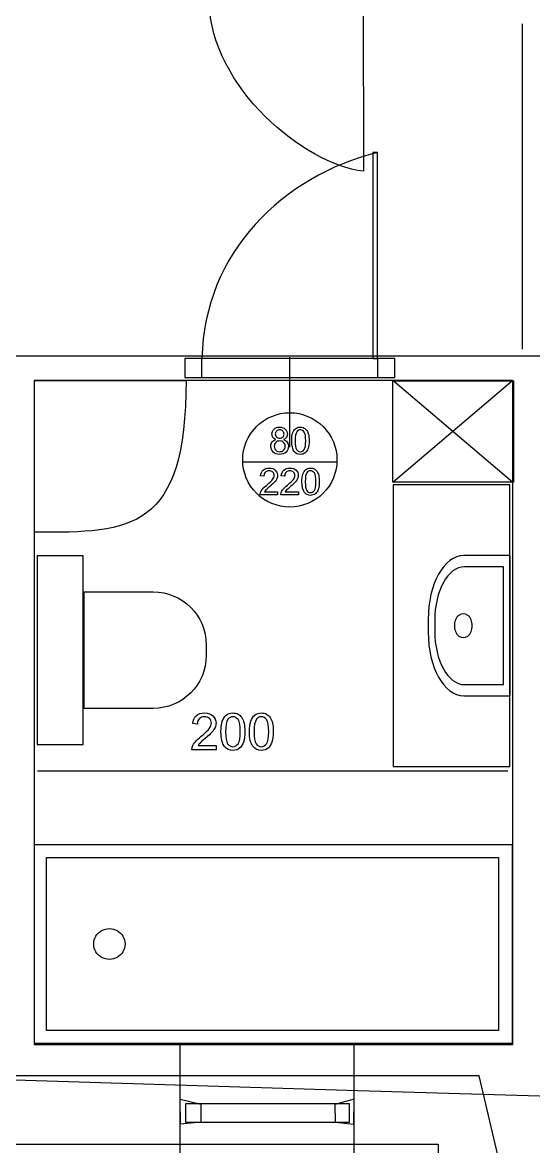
# Model space of a CAD drawing. Extents: x 2.6 to 26.4, y 3.1 to 19.6.
# Drawn here: x 11.673 to 13.842, y 6.609 to 11.378 of the extents above; entities that cross this region are included whole.
import ezdxf

# ---------------------------------------------------------------- set-up
doc = ezdxf.new("R2010")
doc.units = 0
for name, color, linetype in [('garden', 7, 'CONTINUOUS'), ('meble', 7, 'CONTINUOUS'), ('okna-drzwi_kopia', 7, 'CONTINUOUS'), ('rozmiarowka_kopia', 7, 'CONTINUOUS'), ('sciany', 7, 'CONTINUOUS')]:
    doc.layers.add(name, color=color, linetype=linetype)

msp = doc.modelspace()

# ---------------------------------------------------------------- linework, layer by layer
at = {"layer": 'garden', "color": 7}
for points in [[(4.470063, 15.233314), (23.784692, 15.233314), (23.784692, 6.46842), (13.747867, 6.331941), (13.610701, 6.908078), (9.37782, 6.908078), (9.307661, 6.201818), (4.470063, 6.122306)], [(9.028062, 6.331941), (9.37782, 6.908078), (9.819822, 6.947791), (13.096207, 6.846435), (14.012271, 6.819563), (13.906617, 6.331941), (13.906617, 4.435032), (9.028062, 4.435032)]]:
    msp.add_lwpolyline(points, close=True, dxfattribs=at)
at = {"layer": 'meble', "color": 7}
for points in [[(11.723625, 9.859707), (12.367586, 9.859707)], [(11.723625, 9.215746), (11.723625, 9.859707)], [(13.244731, 9.427085), (13.754068, 9.860414)], [(13.244731, 9.860414), (13.754068, 9.427085)], [(13.742802, 9.116302), (13.576097, 9.116302), (13.552793, 9.116302), (13.546125, 9.116302)], [(13.546125, 8.521338), (13.552793, 8.521338), (13.576097, 8.521338), (13.742802, 8.521338), (13.742802, 9.116302)], [(13.715091, 9.068902), (13.574949, 9.068902), (13.555358, 9.068902), (13.549752, 9.068902)], [(13.549752, 8.568738), (13.555358, 8.568738), (13.574949, 8.568738), (13.715091, 8.568738), (13.715091, 9.068902)], [(11.935243, 8.962193), (12.18329, 8.962193), (12.217965, 8.962193), (12.227887, 8.962193)], [(12.227887, 8.467804), (12.217965, 8.467804), (12.18329, 8.467804), (11.935243, 8.467804), (11.935243, 8.962193)], [(13.394979, 8.845655), (13.394979, 8.791985)], [(13.422689, 8.841379), (13.422689, 8.796261)], [(12.452782, 8.737297), (12.452782, 8.6927)]]:
    msp.add_lwpolyline(points, dxfattribs=at)
for points in [[(13.75725, 9.858072), (13.75725, 9.427085), (13.244731, 9.427085), (13.244731, 9.858072)], [(13.741618, 9.416311), (13.246439, 9.416311), (13.246439, 8.221329), (13.741618, 8.221329)], [(11.73468, 9.11501), (11.73468, 8.314987), (11.9302, 8.314987), (11.9302, 9.11501)], [(13.505976, 8.81882)], [(11.723687, 7.889693), (13.751461, 7.889693), (13.751461, 7.04646), (11.723687, 7.04646)], [(11.775473, 7.834868), (13.69364, 7.834868), (13.69364, 7.101285), (11.775473, 7.101285)], [(12.108521, 7.468077)]]:
    msp.add_lwpolyline(points, close=True, dxfattribs=at)
for points in [[(12.367586, 9.859707), (12.365606, 9.22721), (12.14078, 9.211069), (11.723625, 9.215746)], [(13.546125, 9.116302), (13.46239, 9.116302), (13.394979, 8.995593), (13.394979, 8.845655)], [(13.549752, 9.068902), (13.479359, 9.068902), (13.422689, 8.967427), (13.422689, 8.841379)], [(12.227887, 8.962193), (12.352479, 8.962193), (12.452782, 8.861889), (12.452782, 8.737297)], [(13.563096, 8.86265), (13.551314, 8.871691), (13.536798, 8.871691), (13.525016, 8.86265)], [(13.525016, 8.86265), (13.513234, 8.85361), (13.505976, 8.836902), (13.505976, 8.81882)], [(13.582136, 8.81882), (13.582136, 8.836902), (13.574878, 8.85361), (13.563096, 8.86265)], [(13.394979, 8.791985), (13.394979, 8.642047), (13.46239, 8.521338), (13.546125, 8.521338)], [(13.422689, 8.796261), (13.422689, 8.670213), (13.479359, 8.568738), (13.549752, 8.568738)], [(13.505976, 8.81882), (13.505976, 8.800738), (13.513234, 8.78403), (13.525016, 8.77499)], [(13.563096, 8.77499), (13.574878, 8.78403), (13.582136, 8.800738), (13.582136, 8.81882)], [(13.525016, 8.77499), (13.536798, 8.765949), (13.551314, 8.765949), (13.563096, 8.77499)], [(12.452782, 8.6927), (12.452782, 8.568108), (12.352479, 8.467804), (12.227887, 8.467804)], [(12.008615, 7.524762), (12.029222, 7.536454), (12.054612, 7.536454), (12.075219, 7.524762)], [(11.975313, 7.468077), (11.975313, 7.491461), (11.988007, 7.51307), (12.008615, 7.524762)], [(12.075219, 7.524762), (12.095827, 7.51307), (12.108521, 7.491461), (12.108521, 7.468077)], [(12.008615, 7.411392), (11.988007, 7.423084), (11.975313, 7.444692), (11.975313, 7.468077)], [(12.108521, 7.468077), (12.108521, 7.444692), (12.095827, 7.423084), (12.075219, 7.411392)], [(12.075219, 7.411392), (12.054612, 7.399699), (12.029222, 7.399699), (12.008615, 7.411392)]]:
    msp.add_open_spline(points, degree=3, dxfattribs=at)
at = {"layer": 'okna-drzwi_kopia', "color": 7}
for points in [[(13.119538, 11.463906), (13.119938, 10.747305)], [(12.807641, 9.57641), (12.807641, 9.957633)], [(12.607642, 9.514166), (13.007642, 9.514166)], [(12.697865, 9.453288), (12.683573, 9.454758)], [(12.785937, 9.453288), (12.771644, 9.454758)], [(12.755803, 9.387155), (12.755803, 9.37379), (12.680942, 9.37379)], [(12.70026, 9.387161), (12.755803, 9.387155)], [(12.843874, 9.387155), (12.843874, 9.37379), (12.769014, 9.37379)], [(12.788333, 9.387161), (12.843874, 9.387155)]]:
    msp.add_lwpolyline(points, dxfattribs=at)
for points in [[(13.180521, 9.953181), (13.180521, 10.826552), (13.160589, 10.826552), (13.160589, 9.953181)], [(12.434759, 9.953181), (12.361498, 9.953181), (12.361498, 9.871902), (12.434759, 9.871902)], [(13.253782, 9.951925), (12.362651, 9.951925), (12.362651, 9.871902), (13.253782, 9.871902)], [(13.253782, 9.953181), (13.180521, 9.953181), (13.180521, 9.871902), (13.253782, 9.871902)], [(12.746204, 9.632396)], [(12.748964, 9.608846)], [(12.815644, 9.603277)], [(12.829942, 9.60328)], [(12.741714, 9.580108)], [(13.007642, 9.522283)], [(12.858862, 9.429645)], [(12.873149, 9.429647)], [(13.079808, 6.547681), (12.3428, 6.547681), (12.3428, 7.043433), (13.079808, 7.043433)], [(12.344266, 6.704157), (12.342407, 6.810012), (12.430566, 6.78807), (12.429523, 6.711961)], [(13.058979, 6.710915), (12.366639, 6.710915), (12.366639, 6.79141), (13.058979, 6.79141)], [(13.078829, 6.703813), (13.080552, 6.809667), (12.998792, 6.787725), (12.99976, 6.711616)]]:
    msp.add_lwpolyline(points, close=True, dxfattribs=at)
for points in [[(13.119938, 10.747305), (12.869506, 10.77479), (12.473232, 11.104669), (12.465693, 11.463857)], [(13.180521, 10.826552), (12.778388, 10.727372), (12.44382, 10.401188), (12.434759, 9.953181)], [(12.666221, 9.663705), (12.703728, 9.701212), (12.754599, 9.722283), (12.807642, 9.722283)], [(12.807642, 9.722283), (12.860685, 9.722283), (12.911556, 9.701212), (12.949063, 9.663705)], [(12.607642, 9.522283), (12.607642, 9.575326), (12.628713, 9.626197), (12.666221, 9.663705)], [(12.731978, 9.631942), (12.731978, 9.640183), (12.734938, 9.64711), (12.740858, 9.652724)], [(12.740858, 9.652724), (12.746778, 9.658338), (12.754658, 9.661144), (12.764498, 9.661144)], [(12.751454, 9.644603), (12.747954, 9.641203), (12.746204, 9.637134), (12.746204, 9.632396)], [(12.764664, 9.649703), (12.759357, 9.649703), (12.754954, 9.648003), (12.751454, 9.644603)], [(12.764498, 9.661144), (12.774387, 9.661144), (12.782344, 9.658261), (12.78837, 9.652494)], [(12.777798, 9.644453), (12.774298, 9.647953), (12.76992, 9.649703), (12.764664, 9.649703)], [(12.783128, 9.631629), (12.783128, 9.636729), (12.781351, 9.641004), (12.777798, 9.644453)], [(12.78837, 9.652494), (12.794397, 9.646774), (12.79741, 9.639796), (12.79741, 9.631558)], [(12.815644, 9.603279), (12.815644, 9.61667), (12.817011, 9.627434), (12.819744, 9.635572)], [(12.819744, 9.635572), (12.822524, 9.643761), (12.826618, 9.65007), (12.832027, 9.654499)], [(12.837122, 9.641522), (12.832335, 9.63462), (12.829942, 9.621873), (12.829942, 9.60328)], [(12.832027, 9.654499), (12.837487, 9.658926), (12.844337, 9.661139), (12.852577, 9.661139)], [(12.852419, 9.649632), (12.846032, 9.649632), (12.840933, 9.646929), (12.837122, 9.641522)], [(12.868643, 9.640442), (12.864316, 9.646569), (12.858908, 9.649632), (12.852419, 9.649632)], [(12.852577, 9.661139), (12.858657, 9.661139), (12.863988, 9.659903), (12.868569, 9.657429)], [(12.868569, 9.657429), (12.873156, 9.655009), (12.876941, 9.651481), (12.879926, 9.646845)], [(12.875213, 9.603282), (12.875213, 9.621926), (12.873023, 9.634313), (12.868643, 9.640442)], [(12.879926, 9.646845), (12.882913, 9.642259), (12.885256, 9.636645), (12.886956, 9.630003)], [(12.949063, 9.663705), (12.986571, 9.626197), (13.007642, 9.575326), (13.007642, 9.522283)], [(12.727413, 9.580184), (12.727413, 9.58755), (12.729266, 9.593705), (12.732973, 9.598649)], [(12.736148, 9.617881), (12.733368, 9.621795), (12.731978, 9.626482), (12.731978, 9.631942)], [(12.732973, 9.598649), (12.736733, 9.603643), (12.742063, 9.607042), (12.748964, 9.608846)], [(12.748972, 9.608841), (12.743205, 9.610955), (12.738931, 9.613968), (12.736148, 9.617881)], [(12.748124, 9.596332), (12.743851, 9.592006), (12.741714, 9.586598), (12.741714, 9.580108)], [(12.746192, 9.632404), (12.746192, 9.627051), (12.747919, 9.622673), (12.751372, 9.619271)], [(12.764425, 9.602822), (12.757885, 9.602822), (12.752451, 9.600659), (12.748124, 9.596332)], [(12.751372, 9.619271), (12.754825, 9.615871), (12.759306, 9.614171), (12.764815, 9.614171)], [(12.781112, 9.596252), (12.776685, 9.600632), (12.771123, 9.602822), (12.764425, 9.602822)], [(12.764815, 9.614171), (12.770168, 9.614171), (12.774546, 9.615845), (12.777948, 9.619191)], [(12.777948, 9.619191), (12.781401, 9.622591), (12.783128, 9.626737), (12.783128, 9.631629)], [(12.79324, 9.617806), (12.790513, 9.613946), (12.786342, 9.61096), (12.780725, 9.608846)], [(12.780725, 9.608846), (12.787678, 9.60658), (12.792957, 9.602923), (12.796562, 9.597876)], [(12.787832, 9.579642), (12.787832, 9.586338), (12.785592, 9.591874), (12.781112, 9.596252)], [(12.79741, 9.631558), (12.79741, 9.626305), (12.79602, 9.621721), (12.79324, 9.617806)], [(12.796562, 9.597876), (12.800215, 9.59283), (12.802042, 9.586804), (12.802042, 9.579798)], [(12.826846, 9.557232), (12.819378, 9.566658), (12.815644, 9.582006), (12.815644, 9.603277)], [(12.829937, 9.603279), (12.829937, 9.584687), (12.8321, 9.5723), (12.836427, 9.566119)], [(12.868643, 9.566199), (12.873023, 9.572379), (12.875213, 9.58474), (12.875213, 9.603282)], [(12.889506, 9.603273), (12.889506, 9.589985), (12.888139, 9.579247), (12.885406, 9.571057)], [(12.886956, 9.630003), (12.888656, 9.62341), (12.889506, 9.6145), (12.889506, 9.603273)], [(12.737688, 9.555385), (12.730838, 9.562032), (12.727413, 9.570298), (12.727413, 9.580184)], [(12.764728, 9.545495), (12.753551, 9.545495), (12.744538, 9.548792), (12.737688, 9.555385)], [(12.741712, 9.580102), (12.741712, 9.576136), (12.742639, 9.572299), (12.744492, 9.568591)], [(12.744492, 9.568591), (12.746399, 9.564885), (12.749205, 9.562001), (12.752912, 9.559941)], [(12.752912, 9.559941), (12.756619, 9.557935), (12.76061, 9.556931), (12.764886, 9.556931)], [(12.791767, 9.555385), (12.784917, 9.548792), (12.775904, 9.545495), (12.764728, 9.545495)], [(12.764886, 9.556931), (12.771533, 9.556931), (12.777018, 9.559068), (12.781342, 9.563341)], [(12.781342, 9.563341), (12.785669, 9.567615), (12.787832, 9.573048), (12.787832, 9.579642)], [(12.802042, 9.579798), (12.802042, 9.570116), (12.798617, 9.561978), (12.791767, 9.555385)], [(12.852572, 9.54549), (12.841653, 9.54549), (12.833078, 9.549404), (12.826846, 9.557232)], [(12.836427, 9.566119), (12.840807, 9.559993), (12.846189, 9.556929), (12.852573, 9.556929)], [(12.873122, 9.55213), (12.867715, 9.547704), (12.860865, 9.54549), (12.852572, 9.54549)], [(12.852573, 9.556929), (12.85896, 9.556929), (12.864316, 9.560019), (12.868643, 9.566199)], [(12.885406, 9.571057), (12.882679, 9.56292), (12.878585, 9.556611), (12.873122, 9.55213)], [(12.666221, 9.380862), (12.628713, 9.418369), (12.607642, 9.46924), (12.607642, 9.522283)], [(13.007642, 9.522283), (13.007642, 9.46924), (12.986571, 9.418369), (12.949063, 9.380862)], [(12.683573, 9.454758), (12.684553, 9.46542), (12.688235, 9.473532), (12.69462, 9.479094)], [(12.69462, 9.479094), (12.701007, 9.484708), (12.709582, 9.487514), (12.720347, 9.487514)], [(12.703965, 9.469976), (12.699945, 9.465956), (12.697912, 9.460394), (12.697865, 9.453288)], [(12.720035, 9.476006), (12.713339, 9.476006), (12.707982, 9.473996), (12.703965, 9.469976)], [(12.735408, 9.470286), (12.731495, 9.4741), (12.72637, 9.476006), (12.720035, 9.476006)], [(12.720347, 9.487514), (12.731214, 9.487514), (12.739815, 9.484501), (12.74615, 9.478474)], [(12.734868, 9.439615), (12.739195, 9.445535), (12.741358, 9.451124), (12.741358, 9.45638)], [(12.741358, 9.45638), (12.741358, 9.461894), (12.739375, 9.466529), (12.735408, 9.470286)], [(12.74615, 9.478474), (12.752483, 9.472448), (12.75565, 9.46498), (12.75565, 9.45607)], [(12.75565, 9.45607), (12.75565, 9.451537), (12.754723, 9.447082), (12.75287, 9.442704)], [(12.771644, 9.454758), (12.772624, 9.46542), (12.776307, 9.473532), (12.782692, 9.479094)], [(12.782692, 9.479094), (12.789079, 9.484708), (12.797654, 9.487514), (12.808418, 9.487514)], [(12.792037, 9.469976), (12.788017, 9.465956), (12.785984, 9.460394), (12.785937, 9.453288)], [(12.808106, 9.476006), (12.801411, 9.476006), (12.796054, 9.473996), (12.792037, 9.469976)], [(12.82348, 9.470286), (12.819567, 9.4741), (12.814442, 9.476006), (12.808106, 9.476006)], [(12.808418, 9.487514), (12.819285, 9.487514), (12.827887, 9.484501), (12.834222, 9.478474)], [(12.82294, 9.439615), (12.827267, 9.445535), (12.82943, 9.451124), (12.82943, 9.45638)], [(12.82943, 9.45638), (12.82943, 9.461894), (12.827447, 9.466529), (12.82348, 9.470286)], [(12.834222, 9.478474), (12.840555, 9.472448), (12.843722, 9.46498), (12.843722, 9.45607)], [(12.843722, 9.45607), (12.843722, 9.451537), (12.842795, 9.447082), (12.840942, 9.442704)], [(12.858862, 9.429646), (12.858862, 9.443038), (12.860229, 9.453802), (12.862962, 9.461939)], [(12.862962, 9.461939), (12.865742, 9.470129), (12.869836, 9.476438), (12.875245, 9.480867)], [(12.880339, 9.467889), (12.875546, 9.460987), (12.873149, 9.44824), (12.873149, 9.429647)], [(12.875245, 9.480867), (12.880705, 9.485294), (12.887555, 9.487507), (12.895795, 9.487507)], [(12.895636, 9.475999), (12.889249, 9.475999), (12.88415, 9.473296), (12.880339, 9.467889)], [(12.91186, 9.466809), (12.907533, 9.472936), (12.902125, 9.475999), (12.895636, 9.475999)], [(12.895795, 9.487507), (12.901875, 9.487507), (12.907206, 9.486271), (12.911787, 9.483797)], [(12.911787, 9.483797), (12.916374, 9.481377), (12.920159, 9.477849), (12.923144, 9.473213)], [(12.91843, 9.429649), (12.91843, 9.448294), (12.91624, 9.460681), (12.91186, 9.466809)], [(12.923144, 9.473213), (12.926131, 9.468633), (12.928474, 9.46302), (12.930174, 9.456372)], [(12.930174, 9.456372), (12.931874, 9.449779), (12.932724, 9.440869), (12.932724, 9.429641)], [(12.682562, 9.38345), (12.684469, 9.38855), (12.687509, 9.393572), (12.691682, 9.398515)], [(12.691682, 9.398515), (12.695902, 9.403462), (12.701979, 9.409179), (12.709914, 9.415666)], [(12.7222, 9.408944), (12.713856, 9.40194), (12.708499, 9.397175), (12.70613, 9.394651)], [(12.709914, 9.415666), (12.722223, 9.425761), (12.730541, 9.433744), (12.734868, 9.439615)], [(12.7436, 9.428876), (12.739327, 9.424036), (12.732193, 9.417392), (12.7222, 9.408944)], [(12.75287, 9.442704), (12.751017, 9.438324), (12.747927, 9.433715), (12.7436, 9.428876)], [(12.770634, 9.38345), (12.772541, 9.38855), (12.775581, 9.393572), (12.779754, 9.398515)], [(12.779754, 9.398515), (12.783974, 9.403462), (12.790052, 9.409179), (12.797987, 9.415666)], [(12.810272, 9.408944), (12.801929, 9.40194), (12.796572, 9.397175), (12.794203, 9.394651)], [(12.797987, 9.415666), (12.810296, 9.425761), (12.818614, 9.433744), (12.82294, 9.439615)], [(12.831672, 9.428876), (12.827399, 9.424036), (12.820265, 9.417392), (12.810272, 9.408944)], [(12.840942, 9.442704), (12.839089, 9.438324), (12.835999, 9.433715), (12.831672, 9.428876)], [(12.870064, 9.383601), (12.862596, 9.393026), (12.858862, 9.408374), (12.858862, 9.429645)], [(12.873154, 9.429646), (12.873154, 9.411054), (12.875317, 9.398667), (12.879644, 9.392486)], [(12.91186, 9.392566), (12.91624, 9.398746), (12.91843, 9.411107), (12.91843, 9.429649)], [(12.928624, 9.397425), (12.925897, 9.389288), (12.921803, 9.382979), (12.91634, 9.378498)], [(12.932724, 9.429641), (12.932724, 9.416353), (12.931357, 9.405615), (12.928624, 9.397425)], [(12.807642, 9.322283), (12.754599, 9.322283), (12.703728, 9.343355), (12.666221, 9.380862)], [(12.680942, 9.37379), (12.680809, 9.377137), (12.681349, 9.380357), (12.682562, 9.38345)], [(12.70613, 9.394651), (12.703763, 9.392178), (12.701807, 9.389681), (12.70026, 9.387161)], [(12.769014, 9.37379), (12.768881, 9.377137), (12.769421, 9.380357), (12.770634, 9.38345)], [(12.794203, 9.394651), (12.791836, 9.392178), (12.78988, 9.389681), (12.788333, 9.387161)], [(12.949063, 9.380862), (12.911556, 9.343355), (12.860685, 9.322283), (12.807642, 9.322283)], [(12.89579, 9.371858), (12.884871, 9.371858), (12.876296, 9.375773), (12.870064, 9.383601)], [(12.879644, 9.392486), (12.884024, 9.38636), (12.889406, 9.383296), (12.89579, 9.383296)], [(12.89579, 9.383296), (12.902177, 9.383296), (12.907533, 9.386386), (12.91186, 9.392566)], [(12.91634, 9.378498), (12.910933, 9.374072), (12.904083, 9.371858), (12.89579, 9.371858)]]:
    msp.add_open_spline(points, degree=3, dxfattribs=at)
at = {"layer": 'rozmiarowka_kopia', "color": 1}
for points in [[(13.795463, 9.992462), (13.795463, 11.371864)], [(13.733372, 8.201696), (11.737363, 8.201696)]]:
    msp.add_lwpolyline(points, dxfattribs=at)
at = {"layer": 'rozmiarowka_kopia', "color": 7}
for points in [[(12.4153, 8.40148), (12.395686, 8.40349)], [(12.494808, 8.310721), (12.494808, 8.29238), (12.392074, 8.29238)], [(12.41858, 8.310722), (12.494808, 8.310721)]]:
    msp.add_lwpolyline(points, dxfattribs=at)
for points in [[(12.51538, 8.369032)], [(12.534994, 8.369033)], [(12.636244, 8.369032)], [(12.655859, 8.369033)]]:
    msp.add_lwpolyline(points, close=True, dxfattribs=at)
for points in [[(12.410847, 8.436887), (12.419612, 8.444591), (12.43138, 8.448443), (12.446152, 8.448443)], [(12.446152, 8.448443), (12.461065, 8.448443), (12.472869, 8.444308), (12.481563, 8.436039)], [(12.537854, 8.439324), (12.545346, 8.445404), (12.554746, 8.448444), (12.566055, 8.448444)], [(12.566055, 8.448444), (12.574396, 8.448444), (12.581711, 8.446747), (12.588001, 8.443354)], [(12.588001, 8.443354), (12.594294, 8.440034), (12.59949, 8.435192), (12.603587, 8.428829)], [(12.658717, 8.439324), (12.666209, 8.445404), (12.67561, 8.448444), (12.686919, 8.448444)], [(12.686919, 8.448444), (12.695259, 8.448444), (12.702574, 8.446747), (12.708865, 8.443354)], [(12.708865, 8.443354), (12.715158, 8.440034), (12.720353, 8.435192), (12.72445, 8.428829)], [(12.395686, 8.40349), (12.397026, 8.418121), (12.40208, 8.429254), (12.410847, 8.436887)], [(12.42368, 8.42438), (12.418167, 8.418867), (12.415373, 8.411233), (12.4153, 8.40148)], [(12.445732, 8.43265), (12.436543, 8.43265), (12.429193, 8.429893), (12.42368, 8.42438)], [(12.46683, 8.4248), (12.461457, 8.430033), (12.454424, 8.43265), (12.445732, 8.43265)], [(12.46608, 8.382709), (12.47202, 8.390838), (12.47499, 8.398507), (12.47499, 8.405716)], [(12.47499, 8.405716), (12.47499, 8.413279), (12.47227, 8.41964), (12.46683, 8.4248)], [(12.481563, 8.436039), (12.490256, 8.427769), (12.494603, 8.41752), (12.494603, 8.405293)], [(12.494603, 8.405293), (12.494603, 8.399073), (12.49333, 8.392959), (12.490783, 8.386951)], [(12.515376, 8.369033), (12.515376, 8.38741), (12.517249, 8.402182), (12.520996, 8.413349)], [(12.520996, 8.413349), (12.524816, 8.424588), (12.530435, 8.433246), (12.537854, 8.439324)], [(12.544854, 8.421513), (12.538281, 8.412042), (12.534994, 8.394548), (12.534994, 8.369033)], [(12.565846, 8.432645), (12.557082, 8.432645), (12.550085, 8.428934), (12.544854, 8.421513)], [(12.588111, 8.420029), (12.582171, 8.42844), (12.574749, 8.432645), (12.565846, 8.432645)], [(12.597121, 8.369033), (12.597121, 8.394619), (12.594118, 8.411618), (12.588111, 8.420029)], [(12.603587, 8.428829), (12.607687, 8.422536), (12.610904, 8.414832), (12.613237, 8.405717)], [(12.613237, 8.405717), (12.61557, 8.39667), (12.616737, 8.384442), (12.616737, 8.369034)], [(12.63624, 8.369033), (12.63624, 8.38741), (12.638113, 8.402182), (12.64186, 8.413349)], [(12.64186, 8.413349), (12.64568, 8.424588), (12.651299, 8.433246), (12.658717, 8.439324)], [(12.665719, 8.421513), (12.659146, 8.412042), (12.655859, 8.394548), (12.655859, 8.369033)], [(12.686711, 8.432645), (12.677946, 8.432645), (12.670949, 8.428934), (12.665719, 8.421513)], [(12.708975, 8.420029), (12.703035, 8.42844), (12.695614, 8.432645), (12.686711, 8.432645)], [(12.717985, 8.369033), (12.717985, 8.394619), (12.714982, 8.411618), (12.708975, 8.420029)], [(12.72445, 8.428829), (12.72855, 8.422536), (12.731767, 8.414832), (12.7341, 8.405717)], [(12.7341, 8.405717), (12.736433, 8.39667), (12.7376, 8.384442), (12.7376, 8.369034)], [(12.406814, 8.326306), (12.412607, 8.333091), (12.420948, 8.340937), (12.431835, 8.349843)], [(12.431835, 8.349843), (12.448728, 8.363696), (12.460143, 8.374652), (12.46608, 8.382709)], [(12.47806, 8.367973), (12.472193, 8.361333), (12.462404, 8.352215), (12.448692, 8.34062)], [(12.490783, 8.386951), (12.488236, 8.380944), (12.483995, 8.374618), (12.47806, 8.367973)], [(12.530753, 8.305843), (12.520504, 8.318778), (12.51538, 8.339841), (12.51538, 8.369032)], [(12.53499, 8.369033), (12.53499, 8.343517), (12.53796, 8.326518), (12.5439, 8.318037)], [(12.588111, 8.318143), (12.594118, 8.326624), (12.597121, 8.343588), (12.597121, 8.369033)], [(12.616737, 8.369034), (12.616737, 8.350798), (12.614864, 8.336061), (12.611117, 8.324823)], [(12.651617, 8.305843), (12.641368, 8.318778), (12.636244, 8.339841), (12.636244, 8.369032)], [(12.655854, 8.369033), (12.655854, 8.343517), (12.658824, 8.326518), (12.664764, 8.318037)], [(12.708975, 8.318143), (12.714982, 8.326624), (12.717985, 8.343588), (12.717985, 8.369033)], [(12.7376, 8.369034), (12.7376, 8.350798), (12.735727, 8.336061), (12.73198, 8.324823)], [(12.392074, 8.29238), (12.391941, 8.296973), (12.392684, 8.301391), (12.394304, 8.305632)], [(12.394304, 8.305632), (12.396917, 8.312629), (12.401087, 8.319521), (12.406814, 8.326306)], [(12.42664, 8.321006), (12.423387, 8.317613), (12.4207, 8.314185), (12.41858, 8.310722)], [(12.448692, 8.34062), (12.437242, 8.331007), (12.429891, 8.324469), (12.42664, 8.321006)], [(12.566058, 8.289728), (12.551074, 8.289728), (12.539306, 8.2951), (12.530753, 8.305843)], [(12.5439, 8.318037), (12.549907, 8.309626), (12.557293, 8.30542), (12.566058, 8.30542)], [(12.566058, 8.30542), (12.574823, 8.30542), (12.582174, 8.309661), (12.588111, 8.318143)], [(12.59426, 8.298848), (12.586839, 8.292768), (12.577438, 8.289728), (12.566058, 8.289728)], [(12.611117, 8.324823), (12.60737, 8.313656), (12.601751, 8.304997), (12.59426, 8.298848)], [(12.686922, 8.289728), (12.671937, 8.289728), (12.660169, 8.2951), (12.651617, 8.305843)], [(12.664764, 8.318037), (12.670771, 8.309626), (12.678157, 8.30542), (12.686923, 8.30542)], [(12.715123, 8.298848), (12.707702, 8.292768), (12.698301, 8.289728), (12.686922, 8.289728)], [(12.686923, 8.30542), (12.695687, 8.30542), (12.703038, 8.309661), (12.708975, 8.318143)], [(12.73198, 8.324823), (12.728233, 8.313656), (12.722614, 8.304997), (12.715123, 8.298848)]]:
    msp.add_open_spline(points, degree=3, dxfattribs=at)
at = {"layer": 'sciany', "color": 7}
msp.add_lwpolyline([(19.757765, 9.962264), (9.10885, 9.962264), (9.10885, 9.86103), (9.10885, 6.357161), (4.891484, 6.357161), (4.891484, 11.807061), (4.693047, 11.807061), (4.470063, 11.807061), (4.470063, 6.357161), (4.468409, 6.357161), (4.468409, 5.935688), (9.124662, 5.935688), (9.546135, 5.935688), (9.546135, 6.357161), (9.546135, 6.619057), (13.437371, 6.619057), (13.437371, 6.357161), (13.437371, 5.935688), (13.858844, 5.935688)], dxfattribs=at)
msp.add_lwpolyline([(11.723625, 9.86103), (13.752287, 9.86103), (13.752287, 7.04053), (11.723625, 7.04053)], close=True, dxfattribs=at)

doc.saveas('drawing.dxf')
